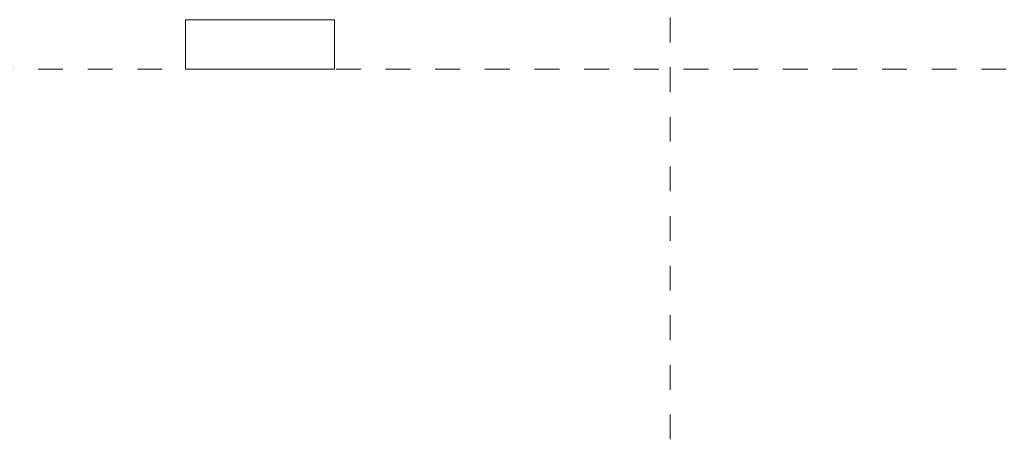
# Model space of a CAD drawing. Header units: metres. Extents: x 63 to 378, y -27 to 78.
# Drawn here: x 158.739 to 162.713, y 33.31 to 35.002 of the extents above; entities that cross this region are included whole.
import ezdxf

# ---------------------------------------------------------------- set-up
doc = ezdxf.new("R2010")
doc.units = ezdxf.units.M
doc.linetypes.add('Centre', pattern=[0.03175, 0.00635, -0.004763, 0.015875, -0.004763])
doc.linetypes.add('Grid Line', pattern=[0.022225, 0.0127, -0.003175, 0.003175, -0.003175])
for name, color, linetype, lineweight in [('A-FLOR', 7, 'Continuous', 9), ('A-FLOR-LEVL', 7, 'Continuous', 9), ('S-GRID', 7, 'Continuous', 9)]:
    doc.layers.add(name, color=color, linetype=linetype, lineweight=lineweight)

msp = doc.modelspace()

# ---------------------------------------------------------------- linework, layer by layer
at = {"layer": 'A-FLOR', "color": 253, "true_color": 0xaaaaaa}
for p, q in [((160.0071, 35.0018), (159.4071, 35.0018)), ((159.4071, 35.0018), (159.4071, 34.8018)), ((160.0071, 34.8018), (160.0071, 35.0018)), ((159.4071, 34.8018), (160.0071, 34.8018))]:
    msp.add_line(p, q, dxfattribs=at)
at = {"layer": 'A-FLOR-LEVL', "linetype": 'Centre'}
msp.add_line((162.7135, 34.8018), (148.9321, 34.8018), dxfattribs=at)
at = {"layer": 'S-GRID', "linetype": 'Grid Line'}
msp.add_line((161.3593, 33.3101), (161.3593, 41.0301), dxfattribs=at)

doc.saveas('drawing.dxf')
